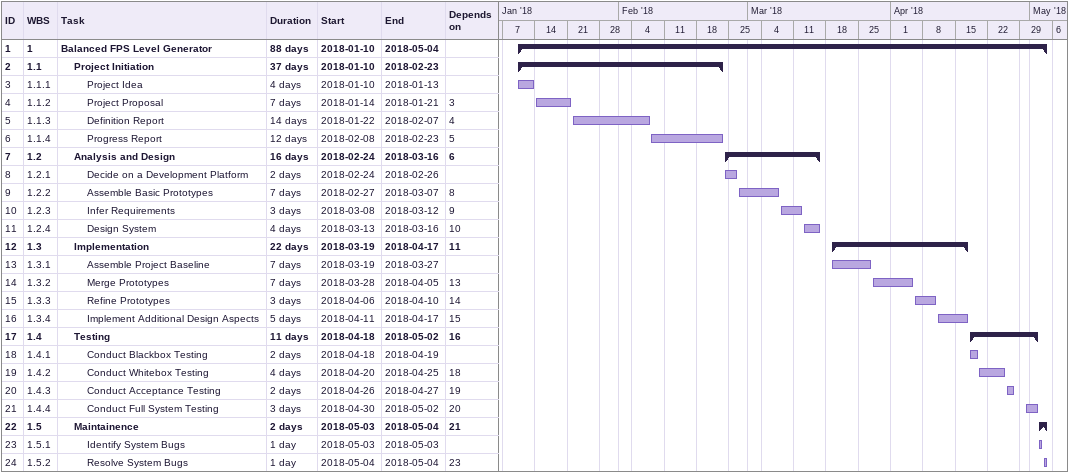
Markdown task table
| ID | WBS | Task | Duration | Start | Finish | Predecessors |
|---|---|---|---|---|---|---|
| 1 | 1 | **Balanced FPS Level Generator** | 88d | 2018-01-10 | 2018-05-04 |  |
| 2 | 1.1 | **Project Initiation** | 37d | 2018-01-10 | 2018-02-23 |  |
| 3 | 1.1.1 | Project Idea | 4d | 2018-01-10 | 2018-01-13 |  |
| 4 | 1.1.2 | Project Proposal | 7d | 2018-01-14 | 2018-01-21 | 3 |
| 5 | 1.1.3 | Definition Report | 14d | 2018-01-22 | 2018-02-07 | 4 |
| 6 | 1.1.4 | Progress Report | 12d | 2018-02-08 | 2018-02-23 | 5 |
| 7 | 1.2 | **Analysis and Design** | 16d | 2018-02-24 | 2018-03-16 | 6 |
| 8 | 1.2.1 | Decide on a Development Platform | 2d | 2018-02-24 | 2018-02-26 |  |
| 9 | 1.2.2 | Assemble Basic Prototypes | 7d | 2018-02-27 | 2018-03-07 | 8 |
| 10 | 1.2.3 | Infer Requirements | 3d | 2018-03-08 | 2018-03-12 | 9 |
| 11 | 1.2.4 | Design System | 4d | 2018-03-13 | 2018-03-16 | 10 |
| 12 | 1.3 | **Implementation** | 22d | 2018-03-19 | 2018-04-17 | 11 |
| 13 | 1.3.1 | Assemble Project Baseline | 7d | 2018-03-19 | 2018-03-27 |  |
| 14 | 1.3.2 | Merge Prototypes | 7d | 2018-03-28 | 2018-04-05 | 13 |
| 15 | 1.3.3 | Refine Prototypes | 3d | 2018-04-06 | 2018-04-10 | 14 |
| 16 | 1.3.4 | Implement Additional Design Aspects | 5d | 2018-04-11 | 2018-04-17 | 15 |
| 17 | 1.4 | **Testing** | 11d | 2018-04-18 | 2018-05-02 | 16 |
| 18 | 1.4.1 | Conduct Blackbox Testing | 2d | 2018-04-18 | 2018-04-19 |  |
| 19 | 1.4.2 | Conduct Whitebox Testing | 4d | 2018-04-20 | 2018-04-25 | 18 |
| 20 | 1.4.3 | Conduct Acceptance Testing | 2d | 2018-04-26 | 2018-04-27 | 19 |
| 21 | 1.4.4 | Conduct Full System Testing | 3d | 2018-04-30 | 2018-05-02 | 20 |
| 22 | 1.5 | **Maintainence** | 2d | 2018-05-03 | 2018-05-04 | 21 |
| 23 | 1.5.1 | Identify System Bugs | 1d | 2018-05-03 | 2018-05-03 |  |
| 24 | 1.5.2 | Resolve System Bugs | 1d | 2018-05-04 | 2018-05-04 | 23 |
